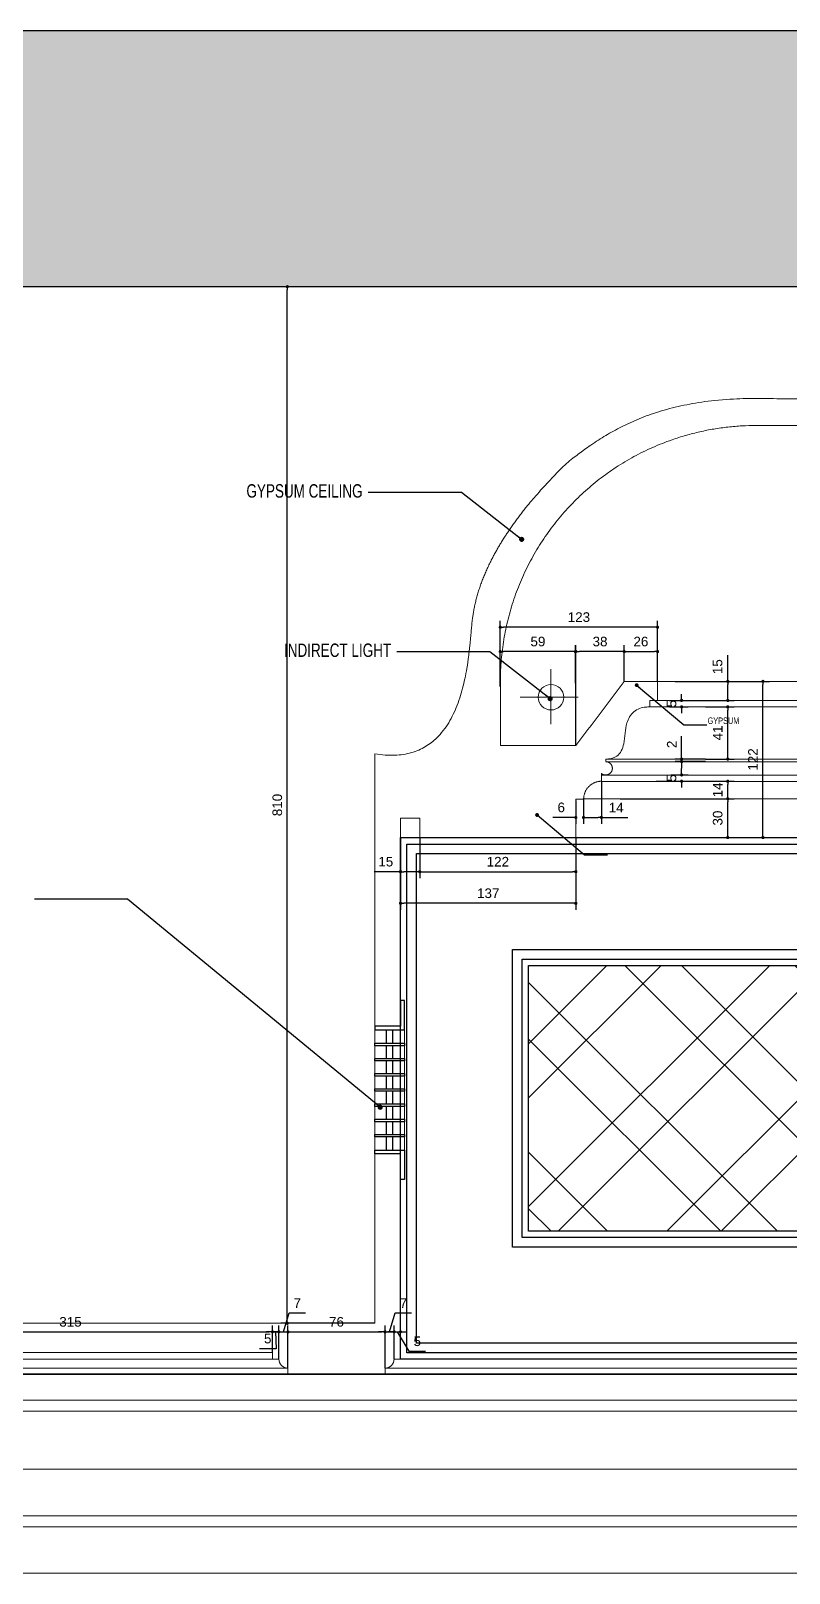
# Model space of a CAD drawing. Header units: inches. Extents: x -20583 to 399182, y -24453 to 525552.
# Drawn here: x 3704 to 4296, y 22007 to 23212 of the extents above; entities that cross this region are included whole.
import ezdxf

# ---------------------------------------------------------------- set-up
doc = ezdxf.new("R2010")
doc.units = ezdxf.units.IN
doc.header["$LTSCALE"] = 1000
doc.header["$MEASUREMENT"] = 0
doc.header["$PDMODE"] = 35
doc.linetypes.add('DASHED', pattern=[0.75, 0.5, -0.25])
doc.linetypes.add('HIDDEN', pattern=[0.375, 0.25, -0.125])
for name, color, linetype in [('8', 8, 'Continuous'), ('A-DIM', 9, 'Continuous'), ('A-Hidden', 8, 'HIDDEN'), ('FURNITURE', 200, 'Continuous'), ('Layer3', 3, 'Continuous'), ('Layer7', 8, 'Continuous'), ('LIGHT', 8, 'Continuous'), ('METAL', 5, 'Continuous'), ('PROJECTION', 8, 'Continuous')]:
    doc.layers.add(name, color=color, linetype=linetype)
for name, color, linetype, lineweight in [('GRC', 41, 'Continuous', 0), ('Lighting', 5, 'Continuous', 0), ('Sanitaire', 253, 'Continuous', 0), ('Wood treillis', 111, 'Continuous', 0)]:
    doc.layers.add(name, color=color, linetype=linetype, lineweight=lineweight)
doc.styles.add('DIM 50', font='romans.shx', dxfattribs={"width": 0.75, "height": 100})
doc.styles.get("Standard").update_dxf_attribs({"font": 'arial.ttf'})
doc.dimstyles.new('chester 5', dxfattribs={"dimscale": 0.05, "dimtxt": 150, "dimasz": 50, "dimexe": 100, "dimexo": 0, "dimgap": 80, "dimtad": 1, "dimdec": 0, "dimzin": 0, "dimdsep": 46, "dimtxsty": 'Standard', "dimblk": 'DOT', "dimcen": 100, "dimclrd": 1, "dimclre": 1, "dimclrt": 3, "dimadec": 0, "dimazin": 0, "dimtfac": 1, "dimtdec": 0, "dimtofl": 0, "dimtmove": 0, "dimatfit": 3, "dimfxl": 1, "dimtolj": 1, "dimtzin": 0, "dimlwd": -1, "dimarcsym": 0})
doc.dimstyles.get("Standard").update_dxf_attribs({"dimtxt": 0.18, "dimasz": 0.18, "dimexe": 0.18, "dimexo": 0.0625, "dimgap": 0.09, "dimtad": 0, "dimtih": 1, "dimtoh": 1, "dimdec": 4, "dimzin": 0, "dimdsep": 46, "dimtxsty": 'Standard', "dimcen": 0.09, "dimadec": 0, "dimazin": 0, "dimtfac": 1, "dimtdec": 4, "dimtofl": 0, "dimtmove": 0, "dimatfit": 3, "dimfxl": 1, "dimtolj": 1, "dimtzin": 0, "dimarcsym": 0})

# ---------------------------------------------------------------- blocks, each defined once
blk = doc.blocks.new('DIFFUSER SEC')
at = {"layer": 'FURNITURE', "color": 251, "linetype": 'Continuous', "lineweight": 0}
for p, q in [((55028.5, -20119.8), (55028.5, -20213.8)), ((55051.5, -20119.8), (55051.5, -20213.8))]:
    blk.add_line(p, q, dxfattribs=at)
at = {"layer": 'METAL'}
for points in [[(55048.5, -20096.8), (55048.5, -20116.8), (55028.5, -20116.8), (55028.5, -20119.8), (55051.5, -20119.8), (55051.5, -20096.8), (55048.5, -20096.8)], [(55048.5, -20236.8), (55048.5, -20216.8), (55028.5, -20216.8), (55028.5, -20213.8), (55051.5, -20213.8), (55051.5, -20236.8), (55048.5, -20236.8)]]:
    blk.add_lwpolyline(points, dxfattribs=at)
for points in [[(55028.5, -20130.2), (55051.5, -20130.2), (55051.5, -20132.2), (55028.5, -20132.2)], [(55028.5, -20142.1), (55051.5, -20142.1), (55051.5, -20144.1), (55028.5, -20144.1)], [(55028.5, -20154), (55051.5, -20154), (55051.5, -20156), (55028.5, -20156)], [(55028.5, -20165.8), (55051.5, -20165.8), (55051.5, -20167.8), (55028.5, -20167.8)], [(55028.5, -20177.7), (55051.5, -20177.7), (55051.5, -20179.7), (55028.5, -20179.7)], [(55028.5, -20189.6), (55051.5, -20189.6), (55051.5, -20191.6), (55028.5, -20191.6)], [(55028.5, -20201.5), (55051.5, -20201.5), (55051.5, -20203.5), (55028.5, -20203.5)]]:
    blk.add_lwpolyline(points, close=True, dxfattribs=at)
at = {"layer": 'PROJECTION'}
for p, q in [((55037.5, -20130.2), (55037.5, -20119.8)), ((55042.5, -20130.2), (55042.5, -20119.8)), ((55037.5, -20142.1), (55037.5, -20132.2)), ((55042.5, -20142.1), (55042.5, -20132.2)), ((55037.5, -20154), (55037.5, -20144.1)), ((55042.5, -20154), (55042.5, -20144.1)), ((55037.5, -20165.8), (55037.5, -20156)), ((55042.5, -20165.8), (55042.5, -20156)), ((55037.5, -20177.7), (55037.5, -20167.8)), ((55042.5, -20177.7), (55042.5, -20167.8)), ((55037.5, -20189.6), (55037.5, -20179.7)), ((55042.5, -20189.6), (55042.5, -20179.7)), ((55037.5, -20201.5), (55037.5, -20191.6)), ((55042.5, -20201.5), (55042.5, -20191.6)), ((55037.5, -20213.8), (55037.5, -20203.5)), ((55042.5, -20213.8), (55042.5, -20203.5))]:
    blk.add_line(p, q, dxfattribs=at)
blk = doc.blocks.new('_Dot')
at = {"color": 0, "linetype": 'ByBlock', "lineweight": -2}
blk.add_line((-0.5, 0), (-1, 0), dxfattribs=at)
at = {"color": 0, "linetype": 'ByBlock', "const_width": 0.5}
blk.add_lwpolyline([(-0.25, 0, 1), (0.25, 0, 1)], format="xyb", close=True, dxfattribs=at)
blk = doc.blocks.new('*D185')
at = {"layer": 'A-DIM', "color": 1, "transparency": 16777216}
for p, q in [((4247.9, 22703.7), (4247.9, 22724.3)), ((4247.9, 22691.3), (4247.9, 22701.2))]:
    blk.add_line(p, q, dxfattribs=at)
at = {"layer": 'A-DIM', "color": 1, "lineweight": -2, "transparency": 16777216}
for p, q in [((4206.9, 22703.7), (4252.9, 22703.7)), ((4206.9, 22688.8), (4252.9, 22688.8))]:
    blk.add_line(p, q, dxfattribs=at)
at = {"layer": 'Defpoints', "color": 0, "transparency": 16777216}
for p in [(4206.9, 22703.7, 0), (4247.9, 22703.7), (4206.9, 22688.8, 0)]:
    blk.add_point(p, dxfattribs=at)
at = {"layer": 'A-DIM', "color": 1, "transparency": 16777216, "xscale": 2.5, "yscale": 2.5, "zscale": 2.5}
for p, rotation in [((4247.9, 22703.7), 90), ((4247.9, 22688.8), 270)]:
    blk.add_blockref('_Dot', p, dxfattribs=dict(at, rotation=rotation))
at = {"layer": 'A-DIM', "color": 3, "transparency": 16777216, "insert": (4240, 22715.2), "char_height": 7.5, "attachment_point": 5, "rotation": 90}
blk.add_mtext('\\A1;15', dxfattribs=at)
blk = doc.blocks.new('*D186')
at = {"layer": 'A-DIM', "color": 1, "lineweight": -2, "transparency": 16777216}
for p, q in [((4163.9, 22612), (4252.9, 22612)), ((4163.9, 22581.7), (4252.9, 22581.7))]:
    blk.add_line(p, q, dxfattribs=at)
at = {"layer": 'A-DIM', "color": 1, "transparency": 16777216}
blk.add_line((4247.9, 22584.2), (4247.9, 22609.5), dxfattribs=at)
at = {"layer": 'Defpoints', "color": 0, "transparency": 16777216}
for p in [(4163.9, 22612, 0), (4247.9, 22612), (4163.9, 22581.7, 0)]:
    blk.add_point(p, dxfattribs=at)
at = {"layer": 'A-DIM', "color": 1, "transparency": 16777216, "xscale": 2.5, "yscale": 2.5, "zscale": 2.5}
for p, rotation in [((4247.9, 22612), 90), ((4247.9, 22581.7), 270)]:
    blk.add_blockref('_Dot', p, dxfattribs=dict(at, rotation=rotation))
at = {"layer": 'A-DIM', "color": 3, "transparency": 16777216, "insert": (4240.1, 22596.9), "char_height": 7.5, "attachment_point": 5, "rotation": 90}
blk.add_mtext('\\A1;30', dxfattribs=at)
blk = doc.blocks.new('*D187')
at = {"layer": 'A-DIM', "color": 1, "lineweight": -2, "transparency": 16777216}
for p, q in [((4191.9, 22625.7), (4252.9, 22625.7)), ((4191.9, 22612), (4252.9, 22612))]:
    blk.add_line(p, q, dxfattribs=at)
at = {"layer": 'A-DIM', "color": 1, "transparency": 16777216}
blk.add_line((4247.9, 22614.5), (4247.9, 22623.2), dxfattribs=at)
at = {"layer": 'Defpoints', "color": 0, "transparency": 16777216}
for p in [(4191.9, 22625.7, 0), (4247.9, 22625.7), (4191.9, 22612)]:
    blk.add_point(p, dxfattribs=at)
at = {"layer": 'A-DIM', "color": 1, "transparency": 16777216, "xscale": 2.5, "yscale": 2.5, "zscale": 2.5}
for p, rotation in [((4247.9, 22625.7), 90), ((4247.9, 22612), 270)]:
    blk.add_blockref('_Dot', p, dxfattribs=dict(at, rotation=rotation))
at = {"layer": 'A-DIM', "color": 3, "transparency": 16777216, "insert": (4240.1, 22618.9), "char_height": 7.5, "attachment_point": 5, "rotation": 90}
blk.add_mtext('\\A1;14', dxfattribs=at)
blk = doc.blocks.new('*D188')
at = {"layer": 'A-DIM', "color": 1, "transparency": 16777216}
for p, q in [((4211.9, 22633.1), (4211.9, 22635.6)), ((4211.9, 22623.2), (4211.9, 22620.7))]:
    blk.add_line(p, q, dxfattribs=at)
at = {"layer": 'A-DIM', "color": 1, "lineweight": -2, "transparency": 16777216}
for p, q in [((4203.5, 22630.6), (4216.9, 22630.6)), ((4203.5, 22625.7), (4216.9, 22625.7))]:
    blk.add_line(p, q, dxfattribs=at)
at = {"layer": 'Defpoints', "color": 0, "transparency": 16777216}
for p in [(4203.5, 22630.6, 0), (4203.5, 22625.7), (4211.9, 22630.6)]:
    blk.add_point(p, dxfattribs=at)
at = {"layer": 'A-DIM', "color": 1, "transparency": 16777216, "xscale": 2.5, "yscale": 2.5, "zscale": 2.5}
for p, rotation in [((4211.9, 22630.6), 270), ((4211.9, 22625.7), 90)]:
    blk.add_blockref('_Dot', p, dxfattribs=dict(at, rotation=rotation))
at = {"layer": 'A-DIM', "color": 3, "transparency": 16777216, "insert": (4204.1, 22628.2), "char_height": 7.5, "attachment_point": 5, "rotation": 90}
blk.add_mtext('\\A1;5', dxfattribs=at)
blk = doc.blocks.new('*D189')
at = {"layer": 'A-DIM', "color": 1, "transparency": 16777216}
for p, q in [((4211.9, 22645.5), (4211.9, 22661)), ((4211.9, 22638.5), (4211.9, 22636))]:
    blk.add_line(p, q, dxfattribs=at)
at = {"layer": 'A-DIM', "color": 1, "lineweight": -2, "transparency": 16777216}
for p, q in [((4230.5, 22643), (4206.9, 22643)), ((4230.5, 22641), (4206.9, 22641))]:
    blk.add_line(p, q, dxfattribs=at)
at = {"layer": 'Defpoints', "color": 0, "transparency": 16777216}
for p in [(4211.9, 22643), (4230.5, 22643, 0), (4230.5, 22641, 0)]:
    blk.add_point(p, dxfattribs=at)
at = {"layer": 'A-DIM', "color": 1, "transparency": 16777216, "xscale": 2.5, "yscale": 2.5, "zscale": 2.5}
for p, rotation in [((4211.9, 22643), 270), ((4211.9, 22641), 90)]:
    blk.add_blockref('_Dot', p, dxfattribs=dict(at, rotation=rotation))
at = {"layer": 'A-DIM', "color": 3, "transparency": 16777216, "insert": (4204.2, 22654.5), "char_height": 7.5, "attachment_point": 5, "rotation": 90}
blk.add_mtext('\\A1;2', dxfattribs=at)
blk = doc.blocks.new('*D190')
at = {"layer": 'A-DIM', "color": 1, "lineweight": -2, "transparency": 16777216}
for p, q in [((4230.5, 22683.8), (4252.9, 22683.8)), ((4230.5, 22643), (4252.9, 22643))]:
    blk.add_line(p, q, dxfattribs=at)
at = {"layer": 'A-DIM', "color": 1, "transparency": 16777216}
blk.add_line((4247.9, 22645.5), (4247.9, 22681.3), dxfattribs=at)
at = {"layer": 'Defpoints', "color": 0, "transparency": 16777216}
for p in [(4230.5, 22683.8, 0), (4247.9, 22683.8), (4230.5, 22643)]:
    blk.add_point(p, dxfattribs=at)
at = {"layer": 'A-DIM', "color": 1, "transparency": 16777216, "xscale": 2.5, "yscale": 2.5, "zscale": 2.5}
for p, rotation in [((4247.9, 22683.8), 90), ((4247.9, 22643), 270)]:
    blk.add_blockref('_Dot', p, dxfattribs=dict(at, rotation=rotation))
at = {"layer": 'A-DIM', "color": 3, "transparency": 16777216, "insert": (4240.1, 22663.4), "char_height": 7.5, "attachment_point": 5, "rotation": 90}
blk.add_mtext('\\A1;41', dxfattribs=at)
blk = doc.blocks.new('*D191')
at = {"layer": 'A-DIM', "color": 1, "lineweight": -2, "transparency": 16777216}
for p, q in [((4202.4, 22688.8), (4216.9, 22688.8)), ((4202.4, 22683.8), (4216.9, 22683.8))]:
    blk.add_line(p, q, dxfattribs=at)
at = {"layer": 'A-DIM', "color": 1, "transparency": 16777216}
for p, q in [((4211.9, 22691.3), (4211.9, 22693.8)), ((4211.9, 22681.3), (4211.9, 22678.8))]:
    blk.add_line(p, q, dxfattribs=at)
at = {"layer": 'Defpoints', "color": 0, "transparency": 16777216}
for p in [(4202.4, 22688.8, 0), (4202.4, 22683.8), (4211.9, 22688.8)]:
    blk.add_point(p, dxfattribs=at)
at = {"layer": 'A-DIM', "color": 1, "transparency": 16777216, "xscale": 2.5, "yscale": 2.5, "zscale": 2.5}
for p, rotation in [((4211.9, 22688.8), 270), ((4211.9, 22683.8), 90)]:
    blk.add_blockref('_Dot', p, dxfattribs=dict(at, rotation=rotation))
at = {"layer": 'A-DIM', "color": 3, "transparency": 16777216, "insert": (4204.1, 22686.3), "char_height": 7.5, "attachment_point": 5, "rotation": 90}
blk.add_mtext('\\A1;5', dxfattribs=at)
blk = doc.blocks.new('*D192')
at = {"layer": 'A-DIM', "color": 1, "lineweight": -2, "transparency": 16777216}
for p, q in [((4211.9, 22703.7), (4280.4, 22703.7)), ((4211.9, 22581.7), (4280.4, 22581.7))]:
    blk.add_line(p, q, dxfattribs=at)
at = {"layer": 'A-DIM', "color": 1, "transparency": 16777216}
blk.add_line((4275.4, 22584.2), (4275.4, 22701.2), dxfattribs=at)
at = {"layer": 'Defpoints', "color": 0, "transparency": 16777216}
for p in [(4211.9, 22703.7, 0), (4275.4, 22703.7), (4211.9, 22581.7)]:
    blk.add_point(p, dxfattribs=at)
at = {"layer": 'A-DIM', "color": 1, "transparency": 16777216, "xscale": 2.5, "yscale": 2.5, "zscale": 2.5}
for p, rotation in [((4275.4, 22703.7), 90), ((4275.4, 22581.7), 270)]:
    blk.add_blockref('_Dot', p, dxfattribs=dict(at, rotation=rotation))
at = {"layer": 'A-DIM', "color": 3, "transparency": 16777216, "insert": (4267.6, 22642.7), "char_height": 7.5, "attachment_point": 5, "rotation": 90}
blk.add_mtext('\\A1;122', dxfattribs=at)
blk = doc.blocks.new('*D194')
at = {"layer": 'A-DIM', "color": 1, "lineweight": -2, "transparency": 16777216}
for p, q in [((4167.1, 22703.7), (4167.1, 22732)), ((4193.1, 22703.7), (4193.1, 22732))]:
    blk.add_line(p, q, dxfattribs=at)
at = {"layer": 'A-DIM', "color": 1, "transparency": 16777216}
blk.add_line((4169.6, 22727), (4190.6, 22727), dxfattribs=at)
at = {"layer": 'Defpoints', "color": 0, "transparency": 16777216}
for p in [(4193.1, 22727), (4167.1, 22703.7, 0), (4193.1, 22703.7, 0)]:
    blk.add_point(p, dxfattribs=at)
at = {"layer": 'A-DIM', "color": 1, "transparency": 16777216, "xscale": 2.5, "yscale": 2.5, "zscale": 2.5, "rotation": 180}
blk.add_blockref('_Dot', (4167.1, 22727), dxfattribs=at)
at = {"layer": 'A-DIM', "color": 1, "transparency": 16777216, "xscale": 2.5, "yscale": 2.5, "zscale": 2.5}
blk.add_blockref('_Dot', (4193.1, 22727), dxfattribs=at)
at = {"layer": 'A-DIM', "color": 3, "transparency": 16777216, "insert": (4180.1, 22734.8), "char_height": 7.5, "attachment_point": 5}
blk.add_mtext('\\A1;26', dxfattribs=at)
blk = doc.blocks.new('*D195')
at = {"layer": 'A-DIM', "color": 1, "lineweight": -2, "transparency": 16777216}
for p, q in [((4129.3, 22653.7), (4129.3, 22732)), ((4167.1, 22709.8), (4167.1, 22732))]:
    blk.add_line(p, q, dxfattribs=at)
at = {"layer": 'A-DIM', "color": 1, "transparency": 16777216}
blk.add_line((4164.6, 22727), (4131.8, 22727), dxfattribs=at)
at = {"layer": 'Defpoints', "color": 0, "transparency": 16777216}
for p in [(4129.3, 22727), (4167.1, 22709.8), (4129.3, 22653.7, 0)]:
    blk.add_point(p, dxfattribs=at)
at = {"layer": 'A-DIM', "color": 1, "transparency": 16777216, "xscale": 2.5, "yscale": 2.5, "zscale": 2.5, "rotation": 180}
blk.add_blockref('_Dot', (4129.3, 22727), dxfattribs=at)
at = {"layer": 'A-DIM', "color": 1, "transparency": 16777216, "xscale": 2.5, "yscale": 2.5, "zscale": 2.5}
blk.add_blockref('_Dot', (4167.1, 22727), dxfattribs=at)
at = {"layer": 'A-DIM', "color": 3, "transparency": 16777216, "insert": (4148.2, 22734.8), "char_height": 7.5, "attachment_point": 5}
blk.add_mtext('\\A1;38', dxfattribs=at)
blk = doc.blocks.new('*D196')
at = {"layer": 'A-DIM', "color": 1, "lineweight": -2, "transparency": 16777216}
for p, q in [((4070.3, 22699.7), (4070.3, 22732)), ((4129, 22702.2), (4129, 22732))]:
    blk.add_line(p, q, dxfattribs=at)
at = {"layer": 'A-DIM', "color": 1, "transparency": 16777216}
blk.add_line((4126.5, 22727), (4072.8, 22727), dxfattribs=at)
at = {"layer": 'Defpoints', "color": 0, "transparency": 16777216}
for p in [(4070.3, 22727), (4070.3, 22699.7, 0), (4129, 22702.2)]:
    blk.add_point(p, dxfattribs=at)
at = {"layer": 'A-DIM', "color": 1, "transparency": 16777216, "xscale": 2.5, "yscale": 2.5, "zscale": 2.5, "rotation": 180}
blk.add_blockref('_Dot', (4070.3, 22727), dxfattribs=at)
at = {"layer": 'A-DIM', "color": 1, "transparency": 16777216, "xscale": 2.5, "yscale": 2.5, "zscale": 2.5}
blk.add_blockref('_Dot', (4129, 22727), dxfattribs=at)
at = {"layer": 'A-DIM', "color": 3, "transparency": 16777216, "insert": (4099.7, 22734.8), "char_height": 7.5, "attachment_point": 5}
blk.add_mtext('\\A1;59', dxfattribs=at)
blk = doc.blocks.new('*D197')
at = {"layer": 'A-DIM', "color": 1, "lineweight": -2, "transparency": 16777216}
for p, q in [((4070.3, 22709.5), (4070.3, 22751)), ((4193.1, 22709.5), (4193.1, 22751))]:
    blk.add_line(p, q, dxfattribs=at)
at = {"layer": 'A-DIM', "color": 1, "transparency": 16777216}
blk.add_line((4190.6, 22746), (4072.8, 22746), dxfattribs=at)
at = {"layer": 'Defpoints', "color": 0, "transparency": 16777216}
for p in [(4070.3, 22746), (4070.3, 22709.5), (4193.1, 22709.5)]:
    blk.add_point(p, dxfattribs=at)
at = {"layer": 'A-DIM', "color": 1, "transparency": 16777216, "xscale": 2.5, "yscale": 2.5, "zscale": 2.5, "rotation": 180}
blk.add_blockref('_Dot', (4070.3, 22746), dxfattribs=at)
at = {"layer": 'A-DIM', "color": 1, "transparency": 16777216, "xscale": 2.5, "yscale": 2.5, "zscale": 2.5}
blk.add_blockref('_Dot', (4193.1, 22746), dxfattribs=at)
at = {"layer": 'A-DIM', "color": 3, "transparency": 16777216, "insert": (4131.7, 22753.9), "char_height": 7.5, "attachment_point": 5}
blk.add_mtext('\\A1;123', dxfattribs=at)
blk = doc.blocks.new('*D198')
at = {"layer": 'A-DIM', "color": 1, "lineweight": -2, "transparency": 16777216}
for p, q in [((3992.4, 22581.6), (3992.4, 22550)), ((4007.4, 22581.6), (4007.4, 22550))]:
    blk.add_line(p, q, dxfattribs=at)
at = {"layer": 'A-DIM', "color": 1, "transparency": 16777216}
for p, q in [((3992.4, 22555), (3971.8, 22555)), ((4004.9, 22555), (3994.9, 22555))]:
    blk.add_line(p, q, dxfattribs=at)
at = {"layer": 'Defpoints', "color": 0, "transparency": 16777216}
for p in [(3992.4, 22581.6, 0), (4007.4, 22581.6, 0), (3992.4, 22555)]:
    blk.add_point(p, dxfattribs=at)
at = {"layer": 'A-DIM', "color": 1, "transparency": 16777216, "xscale": 2.5, "yscale": 2.5, "zscale": 2.5, "rotation": 180}
blk.add_blockref('_Dot', (3992.4, 22555), dxfattribs=at)
at = {"layer": 'A-DIM', "color": 1, "transparency": 16777216, "xscale": 2.5, "yscale": 2.5, "zscale": 2.5}
blk.add_blockref('_Dot', (4007.4, 22555), dxfattribs=at)
at = {"layer": 'A-DIM', "color": 3, "transparency": 16777216, "insert": (3980.9, 22562.8), "char_height": 7.5, "attachment_point": 5}
blk.add_mtext('\\A1;15', dxfattribs=at)
blk = doc.blocks.new('*D199')
at = {"layer": 'A-DIM', "color": 1, "lineweight": -2, "transparency": 16777216}
for p, q in [((4129.3, 22581.7), (4129.3, 22550)), ((4007.4, 22565.8), (4007.4, 22550))]:
    blk.add_line(p, q, dxfattribs=at)
at = {"layer": 'A-DIM', "color": 1, "transparency": 16777216}
blk.add_line((4009.9, 22555), (4126.8, 22555), dxfattribs=at)
at = {"layer": 'Defpoints', "color": 0, "transparency": 16777216}
for p in [(4129.3, 22581.7, 0), (4007.4, 22565.8), (4129.3, 22555)]:
    blk.add_point(p, dxfattribs=at)
at = {"layer": 'A-DIM', "color": 1, "transparency": 16777216, "xscale": 2.5, "yscale": 2.5, "zscale": 2.5, "rotation": 180}
blk.add_blockref('_Dot', (4007.4, 22555), dxfattribs=at)
at = {"layer": 'A-DIM', "color": 1, "transparency": 16777216, "xscale": 2.5, "yscale": 2.5, "zscale": 2.5}
blk.add_blockref('_Dot', (4129.3, 22555), dxfattribs=at)
at = {"layer": 'A-DIM', "color": 3, "transparency": 16777216, "insert": (4068.4, 22562.8), "char_height": 7.5, "attachment_point": 5}
blk.add_mtext('\\A1;122', dxfattribs=at)
blk = doc.blocks.new('*D200')
at = {"layer": 'A-DIM', "color": 1, "lineweight": -2, "transparency": 16777216}
for p, q in [((3992.4, 22565.9), (3992.4, 22525.3)), ((4129.3, 22565.9), (4129.3, 22525.3))]:
    blk.add_line(p, q, dxfattribs=at)
at = {"layer": 'A-DIM', "color": 1, "transparency": 16777216}
blk.add_line((4126.8, 22530.3), (3994.9, 22530.3), dxfattribs=at)
at = {"layer": 'Defpoints', "color": 0, "transparency": 16777216}
for p in [(3992.4, 22565.9, 0), (4129.3, 22565.9), (3992.4, 22530.3)]:
    blk.add_point(p, dxfattribs=at)
at = {"layer": 'A-DIM', "color": 1, "transparency": 16777216, "xscale": 2.5, "yscale": 2.5, "zscale": 2.5, "rotation": 180}
blk.add_blockref('_Dot', (3992.4, 22530.3), dxfattribs=at)
at = {"layer": 'A-DIM', "color": 1, "transparency": 16777216, "xscale": 2.5, "yscale": 2.5, "zscale": 2.5}
blk.add_blockref('_Dot', (4129.3, 22530.3), dxfattribs=at)
at = {"layer": 'A-DIM', "color": 3, "transparency": 16777216, "insert": (4060.9, 22538.1), "char_height": 7.5, "attachment_point": 5}
blk.add_mtext('\\A1;137', dxfattribs=at)
blk = doc.blocks.new('*D201')
at = {"layer": 'A-DIM', "color": 1, "lineweight": -2, "transparency": 16777216}
for p, q in [((4129.3, 22610.5), (4129.3, 22592.4)), ((4135.3, 22612), (4135.3, 22592.4))]:
    blk.add_line(p, q, dxfattribs=at)
at = {"layer": 'A-DIM', "color": 1, "transparency": 16777216}
for p, q in [((4126.8, 22597.4), (4111.4, 22597.4)), ((4137.8, 22597.4), (4140.3, 22597.4))]:
    blk.add_line(p, q, dxfattribs=at)
at = {"layer": 'Defpoints', "color": 0, "transparency": 16777216}
for p in [(4129.3, 22610.5, 0), (4135.3, 22612, 0), (4129.3, 22597.4)]:
    blk.add_point(p, dxfattribs=at)
at = {"layer": 'A-DIM', "color": 1, "transparency": 16777216, "xscale": 2.5, "yscale": 2.5, "zscale": 2.5}
blk.add_blockref('_Dot', (4129.3, 22597.4), dxfattribs=at)
at = {"layer": 'A-DIM', "color": 1, "transparency": 16777216, "xscale": 2.5, "yscale": 2.5, "zscale": 2.5, "rotation": 180}
blk.add_blockref('_Dot', (4135.3, 22597.4), dxfattribs=at)
at = {"layer": 'A-DIM', "color": 3, "transparency": 16777216, "insert": (4117.9, 22605.2), "char_height": 7.5, "attachment_point": 5}
blk.add_mtext('\\A1;6', dxfattribs=at)
blk = doc.blocks.new('*D202')
at = {"layer": 'A-DIM', "color": 1, "lineweight": -2, "transparency": 16777216}
for p, q in [((4149.3, 22625.7), (4149.3, 22592.4)), ((4135.3, 22611.6), (4135.3, 22592.4))]:
    blk.add_line(p, q, dxfattribs=at)
at = {"layer": 'A-DIM', "color": 1, "transparency": 16777216}
for p, q in [((4137.8, 22597.4), (4146.8, 22597.4)), ((4149.3, 22597.4), (4169.8, 22597.4))]:
    blk.add_line(p, q, dxfattribs=at)
at = {"layer": 'Defpoints', "color": 0, "transparency": 16777216}
for p in [(4149.3, 22625.7, 0), (4135.3, 22611.6), (4149.3, 22597.4)]:
    blk.add_point(p, dxfattribs=at)
at = {"layer": 'A-DIM', "color": 1, "transparency": 16777216, "xscale": 2.5, "yscale": 2.5, "zscale": 2.5, "rotation": 180}
blk.add_blockref('_Dot', (4135.3, 22597.4), dxfattribs=at)
at = {"layer": 'A-DIM', "color": 1, "transparency": 16777216, "xscale": 2.5, "yscale": 2.5, "zscale": 2.5}
blk.add_blockref('_Dot', (4149.3, 22597.4), dxfattribs=at)
at = {"layer": 'A-DIM', "color": 3, "transparency": 16777216, "insert": (4160.8, 22605.1), "char_height": 7.5, "attachment_point": 5}
blk.add_mtext('\\A1;14', dxfattribs=at)
blk = doc.blocks.new('*D206')
at = {"layer": 'A-DIM', "color": 1, "lineweight": -2, "transparency": 16777216}
for p, q in [((3972.4, 23012.1), (3899, 23012.1)), ((3972.4, 22202.1), (3899, 22202.1))]:
    blk.add_line(p, q, dxfattribs=at)
at = {"layer": 'A-DIM', "color": 1, "transparency": 16777216}
blk.add_line((3904, 22204.6), (3904, 23009.6), dxfattribs=at)
at = {"layer": 'Defpoints', "color": 0, "transparency": 16777216}
for p in [(3904, 23012.1), (3972.4, 23012.1, 0), (3972.4, 22202.1, 0)]:
    blk.add_point(p, dxfattribs=at)
at = {"layer": 'A-DIM', "color": 1, "transparency": 16777216, "xscale": 2.5, "yscale": 2.5, "zscale": 2.5}
for p, rotation in [((3904, 23012.1), 90), ((3904, 22202.1), 270)]:
    blk.add_blockref('_Dot', p, dxfattribs=dict(at, rotation=rotation))
at = {"layer": 'A-DIM', "color": 3, "transparency": 16777216, "insert": (3896.2, 22607.1), "char_height": 7.5, "attachment_point": 5, "rotation": 90}
blk.add_mtext('\\A1;810', dxfattribs=at)
blk = doc.blocks.new('MAK-GF10 structrual elev A')
at = {"layer": 'Layer7'}
h = blk.add_hatch(dxfattribs=at)
h.set_pattern_fill('AR-CONC', color=256, scale=10, style=0)
h.set_pattern_definition([(50, (-400019.973, -95187.583), (71.726018, -6.2752135), [7.5, -82.5]), (355, (-400019.97, -95187.58), (-13.875133, 75.219213), [6, -66]), (100.4514, (-400013.996, -95188.106), (57.850938, 68.943954), [6.374019, -70.114211]), (46.1842, (-400019.97, -95167.58), (106.724105, -16.551901), [11.25, -123.75]), (96.6356, (-400011.08, -95168.96), (93.46627, 97.411787), [9.56103, -105.1713]), (351.1842, (-400019.97, -95167.58), (93.466195, 97.41186), [9, -99]), (21, (-400009.973, -95172.583), (59.690705, -40.261889), [7.5, -82.5]), (326, (-400009.97, -95172.58), (24.331533, 72.515005), [6, -66]), (71.4514, (-400005, -95175.94), (84.022263, 32.25305), [6.374019, -70.114211]), (37.5, (-400019.973, -95187.583), (1.2159855, 33.2893854), [0, -65.2, 0, -67, 0, -66.25]), (7.5, (-400019.973, -95187.583), (26.3069537, 39.4411712), [0, -38.2, 0, -63.7, 0, -25.25]), (327.5, (-400042.273, -95187.583), (53.3822436, -2.2554872), [0, -25, 0, -78, 0, -103.5]), (317.5, (-400052.273, -95187.583), (58.318617, 10.010498), [0, -32.5, 0, -51.8, 0, -73.5])])
h.paths.add_polyline_path([(13352.4, 23212.1), (13352.4, 23012.1), (2747.6, 23012.1), (2747.6, 23212.1)])
at = {"layer": 'Layer3'}
for p, q in [((13352.4, 23212.1, 0), (2747.6, 23212.1, 0)), ((13352.4, 23012.1, 0), (2747.6, 23012.1, 0))]:
    blk.add_line(p, q, dxfattribs=at)
blk = doc.blocks.new('light')
at = {"layer": 'Lighting'}
for p, q in [((111358.2, -7170.5), (111358.2, -7213.4)), ((111336.9, -7192.4), (111382.3, -7192.4))]:
    blk.add_line(p, q, dxfattribs=at)
blk.add_circle((111358.2, -7192.4), 9.95, dxfattribs=at)
blk = doc.blocks.new('A$Ce2b00592')
at = {"layer": 'GRC'}
blk.add_lwpolyline([(850, 95), (850, -350), (220, -350), (220, -390), (414.7, -390), (414.7, -390), (414.7, -390), (442.6, -390), (442.6, -385, 0.413614), (449.7, -377.9), (454.7, -377.9), (454.7, -372.9), (770, -372.9), (770, -377.9), (775, -377.9, 0.413614), (782.1, -385), (782.1, -390), (857.9, -390), (857.9, -390), (857.9, -385, 0.413614), (865, -377.9), (870, -377.9), (870, 44.6)], format="xyb", dxfattribs=at)
for points, weights, knots in [([(850, 95, 0), (926.9, 82, 0), (922.6, 183.5, 0), (926.6, 203.1, 0), (932.7, 246.5, 0), (963.9, 287.6, 0), (1001.5, 323.7, 0), (1034.1, 348.6, 0), (1071.7, 374.9, 0), (1158, 372.6, 0), (1336.9, 369, 0), (1406.2, 408.7, 0), (1474.9, 410.1, 0), (1524.9, 410.1, 0), (1749.3, 410.1, 0), (1676.9, 410.1, 0)], [1, 1, 1, 1, 0.949253021674, 0.949253021674, 1, 0.949253021674, 0.949253021674, 1, 1, 1, 1, 1, 1, 1], [0.672419, 0.672419, 0.672419, 0.672419, 1.619398, 1.619398, 1.619398, 2.404796, 2.404796, 2.404796, 3.190194, 3.190194, 3.190194, 4.002694, 4.002694, 4.002694, 4.856498, 4.856498, 4.856498, 4.856498]), ([(948, 101.6, 0), (948, 118.3, 0), (948, 134.9, 0), (948, 151.6, 0), (948, 205.4, 0), (968.5, 255, 0), (1006.5, 293, 0), (1044.5, 331, 0), (1094.2, 351.6, 0), (1148, 351.6, 0), (1222.2, 351.6, 0), (1296.5, 351.6, 0), (1370.7, 351.6, 0)], [1, 1, 1, 1, 0.949253021674, 0.949253021674, 1, 0.949253021674, 0.949253021674, 1, 1, 1, 1], [1219.098882, 1219.098882, 1219.098882, 1219.098882, 1220.098882, 1220.098882, 1220.098882, 1220.88428, 1220.88428, 1220.88428, 1221.669678, 1221.669678, 1221.669678, 1222.669678, 1222.669678, 1222.669678, 1222.669678])]:
    blk.add_rational_spline(points, weights, degree=3, knots=knots, dxfattribs=at)
for points in [[(1044.7, 151.6, 0), (1032.1, 134.9, 0), (1019.5, 118.3, 0), (1007, 101.6, 0)], [(1070.7, 151.6, 0), (1062.1, 151.6, 0), (1053.4, 151.6, 0), (1044.7, 151.6, 0)], [(1070.7, 136.6, 0), (1070.7, 141.6, 0), (1070.7, 146.6, 0), (1070.7, 151.6, 0)], [(1064.7, 131.6, 0), (1064.7, 133.3, 0), (1064.7, 134.9, 0), (1064.7, 136.6, 0)], [(1064.7, 136.6, 0), (1066.7, 136.6, 0), (1068.7, 136.6, 0), (1070.7, 136.6, 0)], [(1007, 101.6, 0), (987.3, 101.6, 0), (967.6, 101.6, 0), (948, 101.6, 0)], [(1030.2, 88.9, 0), (1030.2, 89.5, 0), (1030.2, 90.2, 0), (1030.2, 90.9, 0)], [(1027, 73.6, 0), (1027, 75.6, 0), (1027, 77.6, 0), (1027, 79.6, 0)], [(1007, 29.6, 0), (1007, 39.6, 0), (1007, 49.6, 0), (1007, 59.6, 0)], [(1007, 59.6, 0), (1009, 59.6, 0), (1011, 59.6, 0), (1013, 59.6, 0)], [(870, 44.6, 0), (875, 44.6, 0), (880, 44.6, 0), (885, 44.6, 0)], [(885, 44.6, 0), (885, 39.6, 0), (885, 34.6, 0), (885, 29.6, 0)], [(885, 29.6, 0), (953.6, 29.6, 0), (980.3, 29.6, 0), (1007, 29.6, 0)]]:
    blk.add_open_spline(points, degree=3, dxfattribs=at)
blk.add_open_spline([(1030.2, 90.9, 0), (1033.2, 90.9, 0), (1040.5, 92.2, 0), (1045.9, 104.7, 0), (1044.8, 117.3, 0), (1051.4, 128.7, 0), (1059.3, 131.7, 0), (1063.7, 131.6, 0), (1064.7, 131.6, 0)], degree=3, knots=[12.38377, 12.38377, 12.38377, 12.38377, 191.063387, 414.968475, 742.989527, 949.449289, 1151.746905, 1213.098882, 1213.098882, 1213.098882, 1213.098882], dxfattribs=at)
for points, weights in [([(1035.2, 85.2, 0), (1034.5, 87.5, 0), (1032.6, 88.9, 0), (1030.2, 88.9, 0)], [1, 0.869851736995, 0.869851736995, 1]), ([(1033.1, 79.4, 0), (1035.1, 80.7, 0), (1035.9, 82.9, 0), (1035.2, 85.2, 0)], [1, 0.869851736995, 0.869851736995, 1]), ([(1013, 59.6, 0), (1013, 67.8, 0), (1018.8, 73.6, 0), (1027, 73.6, 0)], [1, 0.804737854124, 0.804737854124, 1]), ([(1027, 79.6, 0), (1028.8, 78.1, 0), (1031.2, 78, 0), (1033.1, 79.4, 0)], [1, 0.869851736995, 0.869851736995, 1])]:
    blk.add_rational_spline(points, weights, degree=3, dxfattribs=at)
at = {"layer": 'LIGHT', "xscale": -1, "rotation": 359.9999999999999}
blk.add_blockref('light', (112345.7, 7331.6, 0), dxfattribs=at)
blk = doc.blocks.new('*D485')
at = {"layer": 'A-DIM', "color": 1, "lineweight": -2, "transparency": 16777216}
for p, q in [((3577.1, 22179.1), (3577.1, 22200.4)), ((3892.4, 22179.1), (3892.4, 22200.4))]:
    blk.add_line(p, q, dxfattribs=at)
at = {"layer": 'A-DIM', "color": 1, "transparency": 16777216}
blk.add_line((3579.6, 22195.4), (3889.9, 22195.4), dxfattribs=at)
at = {"layer": 'Defpoints', "color": 0, "transparency": 16777216}
for p in [(3892.4, 22195.4), (3577.1, 22179.1), (3892.4, 22179.1)]:
    blk.add_point(p, dxfattribs=at)
at = {"layer": 'A-DIM', "color": 1, "transparency": 16777216, "xscale": 2.5, "yscale": 2.5, "zscale": 2.5, "rotation": 180}
blk.add_blockref('_Dot', (3577.1, 22195.4), dxfattribs=at)
at = {"layer": 'A-DIM', "color": 1, "transparency": 16777216, "xscale": 2.5, "yscale": 2.5, "zscale": 2.5}
blk.add_blockref('_Dot', (3892.4, 22195.4), dxfattribs=at)
at = {"layer": 'A-DIM', "color": 3, "transparency": 16777216, "insert": (3734.7, 22203.2), "char_height": 7.5, "attachment_point": 5}
blk.add_mtext('\\A1;315', dxfattribs=at)
blk = doc.blocks.new('*D486')
at = {"layer": 'A-DIM', "color": 1, "lineweight": -2, "transparency": 16777216}
for p, q in [((3892.4, 22179.1), (3892.4, 22200.4)), ((3897.4, 22174.1), (3897.4, 22200.4))]:
    blk.add_line(p, q, dxfattribs=at)
at = {"layer": 'A-DIM', "color": 1, "transparency": 16777216}
for p, q in [((3889.9, 22195.4), (3887.4, 22195.4)), ((3892.4, 22195.4), (3897.4, 22195.4)), ((3894.9, 22195.4), (3895.2, 22182.2)), ((3899.9, 22195.4), (3902.4, 22195.4)), ((3895.2, 22182.2), (3882.2, 22182.2))]:
    blk.add_line(p, q, dxfattribs=at)
at = {"layer": 'Defpoints', "color": 0, "transparency": 16777216}
for p in [(3897.4, 22195.4), (3892.4, 22179.1), (3897.4, 22174.1)]:
    blk.add_point(p, dxfattribs=at)
at = {"layer": 'A-DIM', "color": 1, "transparency": 16777216, "xscale": 2.5, "yscale": 2.5, "zscale": 2.5}
blk.add_blockref('_Dot', (3892.4, 22195.4), dxfattribs=at)
at = {"layer": 'A-DIM', "color": 1, "transparency": 16777216, "xscale": 2.5, "yscale": 2.5, "zscale": 2.5, "rotation": 180}
blk.add_blockref('_Dot', (3897.4, 22195.4), dxfattribs=at)
at = {"layer": 'A-DIM', "color": 3, "transparency": 16777216, "insert": (3888.7, 22190.1), "char_height": 7.5, "attachment_point": 5}
blk.add_mtext('\\A1;5', dxfattribs=at)
blk = doc.blocks.new('*D487')
at = {"layer": 'A-DIM', "color": 1, "lineweight": -2, "transparency": 16777216}
for p, q in [((3897.4, 22174.1), (3897.4, 22200.4)), ((3904.5, 22167.1), (3904.5, 22200.4))]:
    blk.add_line(p, q, dxfattribs=at)
at = {"layer": 'A-DIM', "color": 1, "transparency": 16777216}
for p, q in [((3900.9, 22195.4), (3905.4, 22210.2)), ((3905.4, 22210.2), (3918.2, 22210.2)), ((3894.9, 22195.4), (3892.4, 22195.4)), ((3897.4, 22195.4), (3904.5, 22195.4)), ((3907, 22195.4), (3909.5, 22195.4))]:
    blk.add_line(p, q, dxfattribs=at)
at = {"layer": 'Defpoints', "color": 0, "transparency": 16777216}
for p in [(3904.5, 22195.4), (3897.4, 22174.1), (3904.5, 22167.1, 0)]:
    blk.add_point(p, dxfattribs=at)
at = {"layer": 'A-DIM', "color": 1, "transparency": 16777216, "xscale": 2.5, "yscale": 2.5, "zscale": 2.5}
blk.add_blockref('_Dot', (3897.4, 22195.4), dxfattribs=at)
at = {"layer": 'A-DIM', "color": 1, "transparency": 16777216, "xscale": 2.5, "yscale": 2.5, "zscale": 2.5, "rotation": 180}
blk.add_blockref('_Dot', (3904.5, 22195.4), dxfattribs=at)
at = {"layer": 'A-DIM', "color": 3, "transparency": 16777216, "insert": (3911.8, 22217.9), "char_height": 7.5, "attachment_point": 5}
blk.add_mtext('\\A1;7', dxfattribs=at)
blk = doc.blocks.new('*D488')
at = {"layer": 'A-DIM', "color": 1, "lineweight": -2, "transparency": 16777216}
for p, q in [((3904.5, 22167.1), (3904.5, 22200.4)), ((3980.3, 22167.1), (3980.3, 22200.4))]:
    blk.add_line(p, q, dxfattribs=at)
at = {"layer": 'A-DIM', "color": 1, "transparency": 16777216}
blk.add_line((3907, 22195.4), (3977.8, 22195.4), dxfattribs=at)
at = {"layer": 'Defpoints', "color": 0, "transparency": 16777216}
for p in [(3980.3, 22195.4), (3904.5, 22167.1, 0), (3980.3, 22167.1, 0)]:
    blk.add_point(p, dxfattribs=at)
at = {"layer": 'A-DIM', "color": 1, "transparency": 16777216, "xscale": 2.5, "yscale": 2.5, "zscale": 2.5, "rotation": 180}
blk.add_blockref('_Dot', (3904.5, 22195.4), dxfattribs=at)
at = {"layer": 'A-DIM', "color": 1, "transparency": 16777216, "xscale": 2.5, "yscale": 2.5, "zscale": 2.5}
blk.add_blockref('_Dot', (3980.3, 22195.4), dxfattribs=at)
at = {"layer": 'A-DIM', "color": 3, "transparency": 16777216, "insert": (3942.4, 22203.2), "char_height": 7.5, "attachment_point": 5}
blk.add_mtext('\\A1;76', dxfattribs=at)
blk = doc.blocks.new('*D489')
at = {"layer": 'A-DIM', "color": 1, "lineweight": -2, "transparency": 16777216}
for p, q in [((3980.3, 22167.1), (3980.3, 22200.4)), ((3987.4, 22174.1), (3987.4, 22200.4))]:
    blk.add_line(p, q, dxfattribs=at)
at = {"layer": 'A-DIM', "color": 1, "transparency": 16777216}
for p, q in [((3983.9, 22195.4), (3988.3, 22210.2)), ((3988.3, 22210.2), (4001.1, 22210.2)), ((3977.8, 22195.4), (3975.3, 22195.4)), ((3980.3, 22195.4), (3987.4, 22195.4)), ((3989.9, 22195.4), (3992.4, 22195.4))]:
    blk.add_line(p, q, dxfattribs=at)
at = {"layer": 'Defpoints', "color": 0, "transparency": 16777216}
for p in [(3987.4, 22195.4), (3980.3, 22167.1, 0), (3987.4, 22174.1)]:
    blk.add_point(p, dxfattribs=at)
at = {"layer": 'A-DIM', "color": 1, "transparency": 16777216, "xscale": 2.5, "yscale": 2.5, "zscale": 2.5}
blk.add_blockref('_Dot', (3980.3, 22195.4), dxfattribs=at)
at = {"layer": 'A-DIM', "color": 1, "transparency": 16777216, "xscale": 2.5, "yscale": 2.5, "zscale": 2.5, "rotation": 180}
blk.add_blockref('_Dot', (3987.4, 22195.4), dxfattribs=at)
at = {"layer": 'A-DIM', "color": 3, "transparency": 16777216, "insert": (3994.7, 22217.9), "char_height": 7.5, "attachment_point": 5}
blk.add_mtext('\\A1;7', dxfattribs=at)
blk = doc.blocks.new('*D490')
at = {"layer": 'A-DIM', "color": 1, "lineweight": -2, "transparency": 16777216}
for p, q in [((3987.4, 22174.1), (3987.4, 22200.4)), ((3992.4, 22174.1), (3992.4, 22200.4))]:
    blk.add_line(p, q, dxfattribs=at)
at = {"layer": 'A-DIM', "color": 1, "transparency": 16777216}
for p, q in [((3984.9, 22195.4), (3982.4, 22195.4)), ((3987.4, 22195.4), (3992.4, 22195.4)), ((3989.9, 22195.4), (3999, 22180.2)), ((3994.9, 22195.4), (3997.4, 22195.4)), ((3999, 22180.2), (4012, 22180.2))]:
    blk.add_line(p, q, dxfattribs=at)
at = {"layer": 'Defpoints', "color": 0, "transparency": 16777216}
for p in [(3992.4, 22195.4), (3987.4, 22174.1), (3992.4, 22174.1, 0)]:
    blk.add_point(p, dxfattribs=at)
at = {"layer": 'A-DIM', "color": 1, "transparency": 16777216, "xscale": 2.5, "yscale": 2.5, "zscale": 2.5}
blk.add_blockref('_Dot', (3987.4, 22195.4), dxfattribs=at)
at = {"layer": 'A-DIM', "color": 1, "transparency": 16777216, "xscale": 2.5, "yscale": 2.5, "zscale": 2.5, "rotation": 180}
blk.add_blockref('_Dot', (3992.4, 22195.4), dxfattribs=at)
at = {"layer": 'A-DIM', "color": 3, "transparency": 16777216, "insert": (4005.5, 22188), "char_height": 7.5, "attachment_point": 5}
blk.add_mtext('\\A1;5', dxfattribs=at)

msp = doc.modelspace()

# ---------------------------------------------------------------- hatches: boundary and pattern name
at = {"layer": 'Wood treillis', "lineweight": -2}
h = msp.add_hatch(dxfattribs=at)
h.set_pattern_fill('ANSI32', color=256, scale=250, angle=90)
h.paths.add_polyline_path([(12012.4, 22481.6), (12012.4, 22274.1), (4092.4, 22274.1), (4092.4, 22481.6)])
h = msp.add_hatch(dxfattribs=at)
h.set_pattern_fill('ANSI32', color=256, scale=240)
h.paths.add_polyline_path([(12012.4, 22481.6), (12012.4, 22274.1), (4092.4, 22274.1), (4092.4, 22481.6)])

# ---------------------------------------------------------------- linework, layer by layer
at = {"layer": 'A-Hidden', "linetype": 'DASHED', "lineweight": 0, "ltscale": 10}
for p, q in [((15334.4, 23012.1, 0), (2054.3, 23012.1, 0)), ((15334.4, 22162.6, 0), (2054.3, 22162.6, 0))]:
    msp.add_line(p, q, dxfattribs=at)
at = {"layer": 'GRC', "lineweight": 0}
for p, q in [((4192.5, 22703.6, 0), (11911.7, 22703.6, 0)), ((4186.1, 22683.7, 0), (11918.7, 22683.7, 0)), ((4193.1, 22688.7, 0), (11911.7, 22688.7, 0)), ((4152.6, 22642.9, 0), (11952.2, 22642.9, 0)), ((4152.6, 22640.9, 0), (11952.2, 22640.9, 0)), ((4149.3, 22630.5, 0), (11952.1, 22630.5, 0)), ((4149.3, 22625.6, 0), (11955.5, 22625.6, 0)), ((4135.3, 22611.9, 0), (11969.4, 22611.9, 0)), ((4129.3, 22581.6, 0), (11975.4, 22581.6, 0)), ((3904.5, 22167.1, 0), (3565, 22167.1, 0)), ((3577.1, 22174.1, 0), (3892.4, 22174.1, 0)), ((3980.3, 22167.1, 0), (12124.4, 22167.1, 0)), ((12112.4, 22174.1, 0), (3992.4, 22174.1, 0)), ((3477.1, 22162.1, 0), (12539.8, 22162.1, 0)), ((3497.1, 22142.1, 0), (12607.7, 22142.1, 0)), ((3497.1, 22133.4, 0), (12607.7, 22133.4, 0)), ((3488.4, 22088.1, 0), (12616.3, 22088.1, 0)), ((3416.4, 22051.7, 0), (12688.4, 22051.7, 0)), ((3411.5, 22043.1, 0), (12693.3, 22043.1, 0)), ((3399.5, 22006.9, 0), (12705.3, 22006.9, 0))]:
    msp.add_line(p, q, dxfattribs=at)
at = {"layer": 'Wood treillis', "lineweight": -2, "elevation": 0}
for points in [[(12112.4, 22174.1), (3992.4, 22174.1), (3992.4, 22581.6), (12112.4, 22581.6)], [(12107.4, 22179.1), (3997.4, 22179.1), (3997.4, 22576.6), (12107.4, 22576.6)], [(12099.9, 22186.6), (4004.9, 22186.6), (4004.9, 22569.1), (12099.9, 22569.1)], [(12024.9, 22261.6), (4079.9, 22261.6), (4079.9, 22494.1), (12024.9, 22494.1)], [(12017.4, 22269.1), (4087.4, 22269.1), (4087.4, 22486.6), (12017.4, 22486.6)], [(12012.4, 22274.1), (4092.4, 22274.1), (4092.4, 22481.6), (12012.4, 22481.6)]]:
    msp.add_lwpolyline(points, close=True, dxfattribs=at)

# ---------------------------------------------------------------- block references
msp.add_blockref('DIFFUSER SEC', (-51056.1, 42551.2, 0))
at = {"layer": '8', "color": 2}
msp.add_blockref('MAK-GF10 structrual elev A', (0, 0), dxfattribs=at)
at = {"layer": 'Sanitaire', "color": 1}
msp.add_blockref('A$Ce2b00592', (3122.4, 22552.1, 0), dxfattribs=at)

# ---------------------------------------------------------------- texts
at = {"layer": 'A-DIM', "color": 3, "ltscale": 500, "char_height": 10.5, "width": 2801.088, "attachment_point": 1, "style": 'DIM 50'}
for s, insert in [('\\pxqr;{\\fCityBlueprint|b0|i0|c2|p2;GYPSUM CEILING}', (1161.7, 22857.8, 0)), ('\\pxqr;{\\fCityBlueprint|b0|i0|c2|p2;INDIRECT LIGHT}', (1184, 22733.3, 0))]:
    msp.add_mtext(s, dxfattribs=dict(at, insert=insert))
at = {"layer": 'A-DIM', "ltscale": 500, "insert": (4232.2, 22675.5, 0), "char_height": 5, "width": 373.478, "attachment_point": 1, "style": 'DIM 50'}
msp.add_mtext('{\\fCityBlueprint|b0|i0|c2|p2;GYPSUM}', dxfattribs=at)

# ---------------------------------------------------------------- dimensions: what is measured, and where the dimension line sits
at = {"layer": 'A-DIM'}
for base, p1, p2, angle, picture, middle in [((3904, 23012.1, 0), (3972.4, 22202.1, 0), (3972.4, 23012.1, 0), 90, '*D206', (3896.2, 22607.1, 0)), ((4070.3, 22746, 0), (4193.1, 22709.5, 0), (4070.3, 22709.5, 0), 360, '*D197', (4131.7, 22753.9, 0)), ((4070.3, 22727, 0), (4129, 22702.2, 0), (4070.3, 22699.7, 0), 360, '*D196', (4099.7, 22734.8, 0)), ((4129.3, 22727, 0), (4167.1, 22709.8, 0), (4129.3, 22653.7, 0), 360, '*D195', (4148.2, 22734.8, 0)), ((4193.1, 22727, 0), (4167.1, 22703.7, 0), (4193.1, 22703.7, 0), 360, '*D194', (4180.1, 22734.8, 0)), ((4247.9, 22703.7, 0), (4206.9, 22688.8, 0), (4206.9, 22703.7, 0), 90, '*D185', (4240, 22715.2, 0)), ((4275.4, 22703.7, 0), (4211.9, 22581.7, 0), (4211.9, 22703.7, 0), 90, '*D192', (4267.6, 22642.7, 0)), ((4247.9, 22683.8, 0), (4230.5, 22643, 0), (4230.5, 22683.8, 0), 90, '*D190', (4240.1, 22663.4, 0)), ((4149.3, 22597.4, 0), (4135.3, 22611.6, 0), (4149.3, 22625.7, 0), 360, '*D202', (4160.8, 22605.1, 0)), ((4129.3, 22597.4, 0), (4135.3, 22612, 0), (4129.3, 22610.5, 0), 360, '*D201', (4117.9, 22605.2, 0)), ((4247.9, 22612, 0), (4163.9, 22581.7, 0), (4163.9, 22612, 0), 90, '*D186', (4240.1, 22596.9, 0)), ((3992.4, 22555, 0), (4007.4, 22581.6, 0), (3992.4, 22581.6, 0), 360, '*D198', (3980.9, 22562.8, 0)), ((4129.3, 22555, 0), (4007.4, 22565.8, 0), (4129.3, 22581.7, 0), 360, '*D199', (4068.4, 22562.8, 0)), ((3992.4, 22530.3, 0), (4129.3, 22565.9, 0), (3992.4, 22565.9, 0), 360, '*D200', (4060.9, 22538.1, 0))]:
    dim = msp.add_linear_dim(base=base, p1=p1, p2=p2, angle=angle, dimstyle='chester 5', dxfattribs=at)
    dim.commit()
    dim.dimension.update_dxf_attribs({"geometry": picture, "text_midpoint": middle})
for base, p1, p2, picture, middle in [((4211.9, 22688.8, 0), (4202.4, 22683.8, 0), (4202.4, 22688.8, 0), '*D191', (4211.9, 22686.3, 0)), ((4211.9, 22643, 0), (4230.5, 22641, 0), (4230.5, 22643, 0), '*D189', (4211.9, 22654.5, 0)), ((4211.9, 22630.6, 0), (4203.5, 22625.7, 0), (4203.5, 22630.6, 0), '*D188', (4211.9, 22628.2, 0)), ((4247.9, 22625.7, 0), (4191.9, 22612, 0), (4191.9, 22625.7, 0), '*D187', (4247.9, 22618.9, 0))]:
    dim = msp.add_linear_dim(base=base, p1=p1, p2=p2, angle=90, dimstyle='chester 5', dxfattribs=at)
    dim.commit()
    dim.dimension.update_dxf_attribs({"geometry": picture, "text_midpoint": middle, "dimtype": 160})
at = {"layer": 'A-DIM', "color": 8}
for base, p1, p2, picture, middle in [((3904.5, 22195.4), (3897.4, 22174.1), (3904.5, 22167.1, 0), '*D487', (3909.4, 22217.9)), ((3987.4, 22195.4), (3980.3, 22167.1, 0), (3987.4, 22174.1), '*D489', (3992.3, 22217.9)), ((3892.4, 22195.4), (3577.1, 22179.1), (3892.4, 22179.1), '*D485', (3734.7, 22203.2)), ((3980.3, 22195.4), (3904.5, 22167.1, 0), (3980.3, 22167.1, 0), '*D488', (3942.4, 22203.2))]:
    dim = msp.add_linear_dim(base=base, p1=p1, p2=p2, dimstyle='chester 5', override={"dimtmove": 1}, dxfattribs=at)
    dim.commit()
    dim.dimension.update_dxf_attribs({"geometry": picture, "text_midpoint": middle})
for base, p1, p2, picture, middle in [((3897.4, 22195.4), (3892.4, 22179.1), (3897.4, 22174.1), '*D486', (3891.2, 22182.2)), ((3992.4, 22195.4), (3987.4, 22174.1), (3992.4, 22174.1, 0), '*D490', (4003, 22180.2))]:
    dim = msp.add_linear_dim(base=base, p1=p1, p2=p2, dimstyle='chester 5', override={"dimtmove": 1}, dxfattribs=at)
    dim.commit()
    dim.dimension.update_dxf_attribs({"geometry": picture, "text_midpoint": middle, "dimtype": 160})

# ---------------------------------------------------------------- leaders
at = {"layer": 'A-DIM', "color": 1}
for points in [[(4087, 22814.7), (4040, 22851.4), (3967.2, 22851.4)], [(4109.2, 22690.2, 0), (4062.2, 22726.9, 0), (3989.4, 22726.9, 0)], [(3976.5, 22370.9, 0), (3779.3, 22533.6, 0), (3706.5, 22533.6, 0)]]:
    msp.add_leader(points, dimstyle='Standard', override={"dimasz": 4, "dimldrblk": 'Dot', "dimfxl": 0.1, "dimarcsym": 2}, dxfattribs=at)
at = {"layer": 'A-DIM'}
for points in [[(4176.8, 22700.8, 0), (4213.7, 22669.7, 0), (4231.7, 22669.7, 0)], [(4099, 22599.3, 0), (4136, 22568.2, 0), (4153.9, 22568.2, 0)]]:
    msp.add_leader(points, dimstyle='Standard', override={"dimasz": 3, "dimldrblk": 'Dot', "dimfxl": 0.1, "dimarcsym": 2}, dxfattribs=at)

doc.saveas('drawing.dxf')
